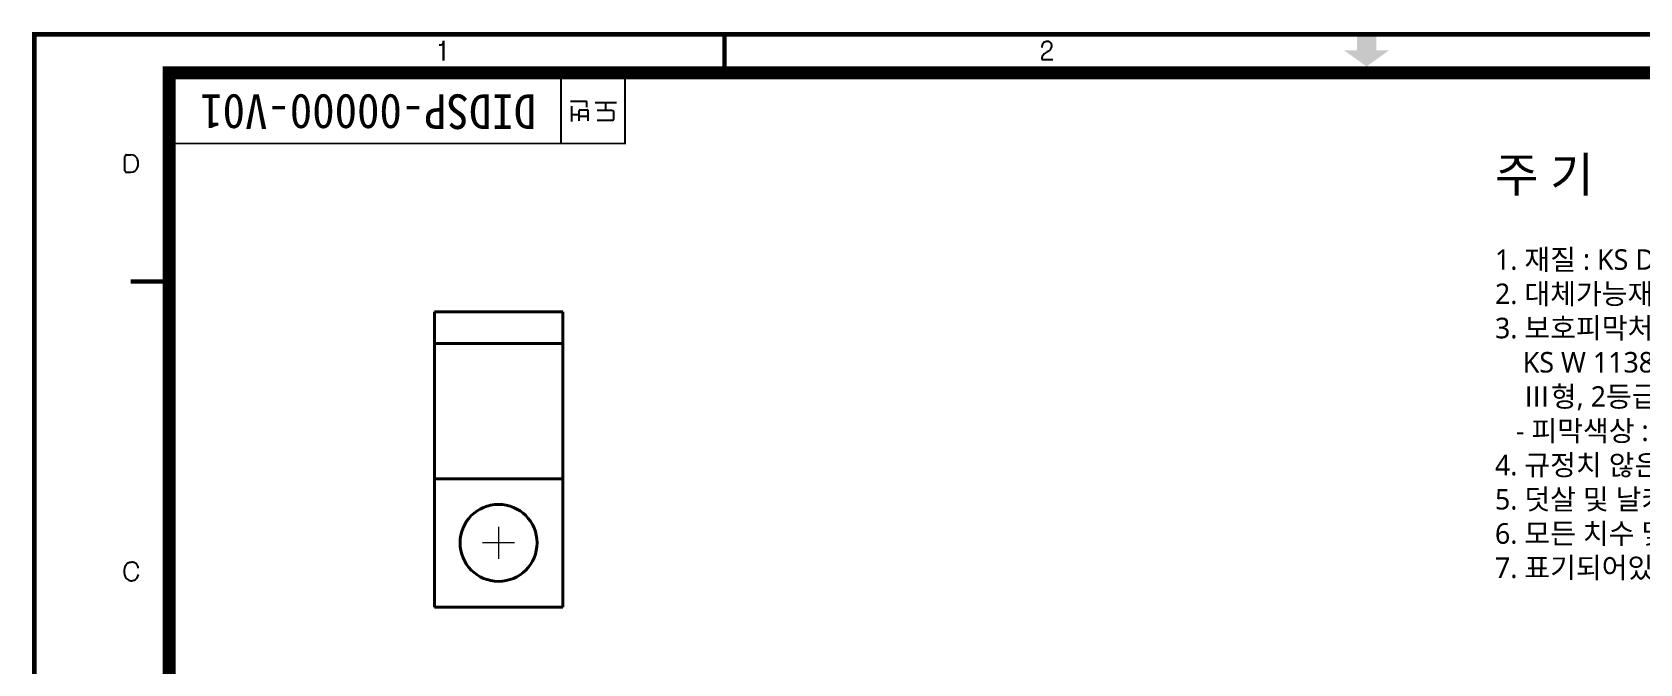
# Model space of a CAD drawing. Header units: millimetres. Extents: x 20 to 420, y 20 to 297.
# Drawn here: x 19.6 to 270.1, y 198.9 to 297.4 of the extents above; entities that cross this region are included whole.
import ezdxf

# ---------------------------------------------------------------- set-up
doc = ezdxf.new("R2010")
doc.units = ezdxf.units.MM
doc.linetypes.add('CENTERX2', pattern=[20.32, 12.7, -2.54, 2.54, -2.54])
doc.layers.get('0').update_dxf_attribs({"color": 6})
doc.layers.add('0 @ 1', color=6, linetype='Continuous')
for name, color, linetype, lineweight in [('2-text', 2, 'Continuous', 25), ('CENTER', 1, 'CENTERX2', 9), ('DIM', 2, 'Continuous', 9), ('OUTLINE', 3, 'Continuous', 40)]:
    doc.layers.add(name, color=color, linetype=linetype, lineweight=lineweight)
doc.styles.add('HSC', font='malgun.ttf')
doc.styles.get("Standard").update_dxf_attribs({"font": '', "height": 3.2})
doc.styles.get('Standard').set_extended_font_data('GulimChe')

# ---------------------------------------------------------------- blocks, each defined once
blk = doc.blocks.new('A-3_규격도면_동인광학')
blk.add_hatch(color=256).paths.add_polyline_path([(209, 277), (206, 277), (206, 274.5), (204, 274.5), (207.5, 272), (211, 274.5), (209, 274.5)])
for p, q in [((63.73, 272.93), (63.73, 275.99)), ((63.73, 275.99), (63.73, 272.93)), ((63.07, 275.38), (63.32, 275.38)), ((156.9, 273.09), (158.65, 273.09)), ((156.98, 274.96), (156.98, 275.22)), ((157.84, 274.33), (157.74, 274.26)), ((158.18, 274.56), (157.84, 274.33)), ((158.26, 274.63), (158.18, 274.56)), ((82, 270), (82, 260)), ((85.87, 266.55), (83.48, 266.55)), ((83.73, 263.42), (83.73, 265.84)), ((86.06, 265.64), (86.06, 266.4)), ((90.69, 266.36), (87.36, 266.36)), ((89.03, 265.33), (89.03, 266.36)), ((84.63, 264.48), (83.73, 264.48)), ((84.81, 265.01), (84.81, 263.52)), ((86.28, 264.22), (84.81, 264.22)), ((86.07, 265.22), (84.99, 265.22)), ((86.28, 263.52), (86.28, 265.05)), ((90.02, 265.12), (87.64, 265.12)), ((87.68, 263.62), (90.05, 263.62)), ((90.27, 263.83), (90.27, 264.89)), ((14.11, 255.76), (14.11, 258)), ((14.35, 258.23), (15.04, 258.23)), ((16.18, 193.86), (16.14, 194.04))]:
    blk.add_line(p, q)
for points, const_width in [([(0, 0), (0, 277), (400, 277), (400, 0)], 0.7), ([(21, 6), (21, 271), (394, 271), (394, 6)], 2)]:
    blk.add_lwpolyline(points, close=True, dxfattribs=dict(const_width=const_width))
for points, const_width in [([(107.5, 277), (107.5, 270.33)], 0.7), ([(22, 260), (92, 260), (92, 270)], 0.3), ([(15, 238.5), (21.67, 238.5)], 0.7)]:
    blk.add_lwpolyline(points, dxfattribs=dict(const_width=const_width))
for centre, radius, start, end in [((63.32, 275.8), 0.418, 270, 351.8564), ((157.65, 275.22), 0.675, 135.3614, 180), ((157.57, 275.31), 0.56, 116.1126, 135.3614), ((157.74, 274.95), 0.951, 75.511, 116.1126), ((157.84, 275.33), 0.566, 52.7857, 75.511), ((157.74, 275.19), 0.74, 352.4081, 52.7857), ((158.42, 273.05), 1.52, 161.3803, 178.4124), ((157.65, 273.31), 0.705, 132.8749, 161.3803), ((159.75, 271.05), 3.8, 121.9901, 132.8749), ((157.61, 275.21), 0.862, 318.1085, 352.4081), ((85.9, 266.4), 0.157, 0, 104.5405), ((84.99, 265.04), 0.181, 90, 191.0214), ((86.1, 265.05), 0.179, 0, 97.6654), ((90.04, 264.89), 0.23, 0, 93.1332), ((90.05, 263.83), 0.217, 270, 359.9617), ((14.35, 258), 0.234, 89.9627, 180), ((15.04, 257.12), 1.11, 18.7245, 90), ((14.35, 255.75), 0.241, 177.6028, 269.7704), ((14.69, 339.44), 83.93, 269.7704, 270.2296), ((15.02, 256.63), 1.12, 270.2296, 341.2755), ((14.3, 256.87), 1.88, 341.2755, 18.7245), ((15.89, 193.35), 1.93, 153.4408, 179.3877), ((15.94, 193.35), 1.97, 179.3877, 207.825), ((15.03, 193.78), 0.968, 126.0964, 153.4408), ((14.92, 193.92), 0.786, 112.6651, 126.0964), ((15.21, 193.24), 1.52, 84.5855, 112.6651), ((15.27, 193.91), 0.857, 49.4232, 84.5855), ((15.2, 193.83), 0.962, 12.5369, 49.4232), ((14.87, 193.08), 1.36, 325.2032, 351.393), ((15.05, 192.88), 0.971, 207.825, 248.4845), ((15.15, 193.14), 1.26, 248.4845, 279.0922), ((15.2, 192.85), 0.954, 279.0922, 325.2032)]:
    blk.add_arc(centre, radius, start, end)

msp = doc.modelspace()

# ---------------------------------------------------------------- linework, layer by layer
at = {"layer": 'CENTER', "ltscale": 0.5}
for p, q in [((92.298, 220.283), (92.298, 215.283)), ((94.798, 217.783), (89.798, 217.783))]:
    msp.add_line(p, q, dxfattribs=at)
at = {"layer": 'OUTLINE'}
for p, q in [((102.298, 253.783), (82.298, 253.783)), ((82.298, 253.783), (82.298, 248.854)), ((102.298, 253.783), (102.298, 248.854)), ((102.298, 248.854), (82.298, 248.854)), ((82.298, 248.854), (82.298, 227.783)), ((102.298, 248.854), (102.298, 227.783)), ((102.298, 227.783), (82.298, 227.783)), ((82.298, 227.783), (82.298, 207.783)), ((102.298, 227.783), (102.298, 207.783)), ((102.298, 207.783), (82.298, 207.783))]:
    msp.add_line(p, q, dxfattribs=at)
msp.add_circle((92.298, 217.783), 6, dxfattribs=at)

# ---------------------------------------------------------------- block references
at = {"layer": '0 @ 1'}
msp.add_blockref('A-3_규격도면_동인광학', (20, 20), dxfattribs=at)

# ---------------------------------------------------------------- texts
at = {"layer": '2-text', "insert": (247.501, 277.859), "char_height": 3.2, "width": 162.49614, "attachment_point": 1, "style": 'HSC'}
msp.add_mtext('{\\H1.6875x;주 기\\P}\\P1. 재질 : KS D 6763, 알루미늄 및 알루미늄합금의 봉 및 선 A7075BD-T6 \\P2. 대체가능재질 : KS D 6763, 알루미늄 및 알루미늄합금의 판 및 띠 A7075BE-T6\\P3. 보호피막처리 :\\P    KS W 1138, 항공기용 알루미늄 및 알루미늄합금의  양극처리피막\\P    {\\fHCR Batang|b0|i0|c129|p2;Ⅲ}형, 2등급으로 할것.\\P   - 피막색상 : FED-STD-595, No.37038을 따를 것.(흑색, 무광)\\P4. 규정치 않은 표면거칠기 : 3.2a\\P5. 덧살 및 날카로운 모서리는 R0.2 또는 C0.2로 제거할 것.\\P6. 모든 치수 및 표면 거칠기는 보호피막처리 후 적용할 것.\\P7. 표기되어있지 않은 치수는 3D모델링 참고할 것.', dxfattribs=at)
at = {"layer": 'DIM', "insert": (72, 285), "char_height": 5.4, "width": 60, "attachment_point": 5, "rotation": 180}
msp.add_mtext('DIDSP-00000-V01', dxfattribs=at)

doc.saveas('drawing.dxf')
